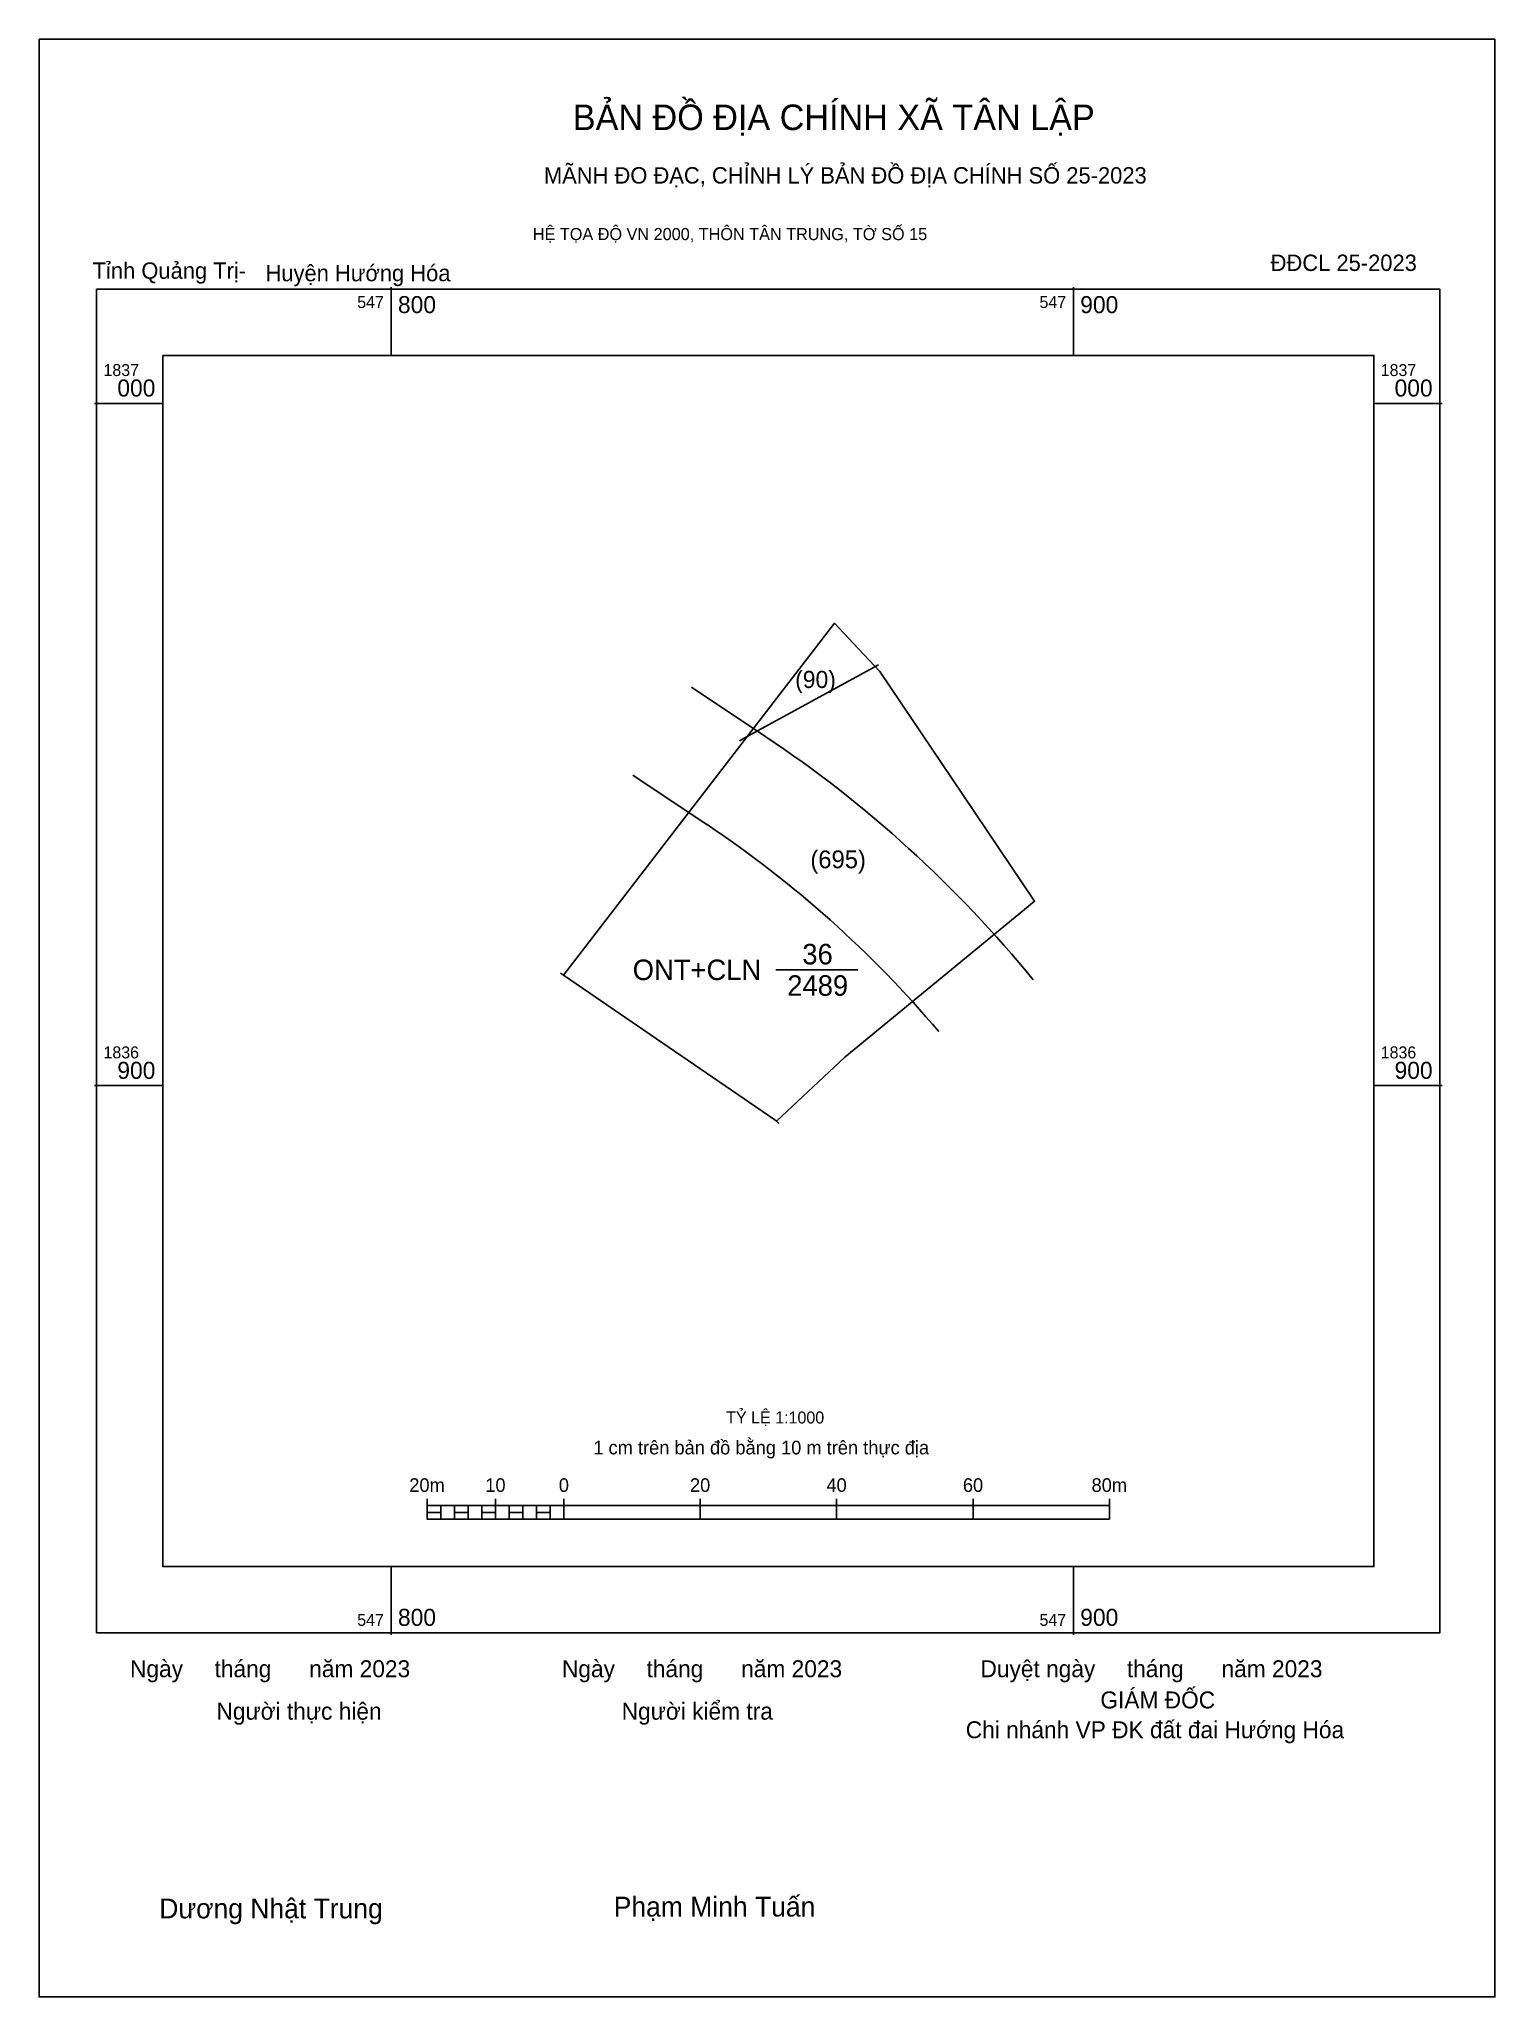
# Model space of a CAD drawing. Extents: x 547748 to 547962, y 1836766 to 1837053.
import ezdxf

# ---------------------------------------------------------------- set-up
doc = ezdxf.new("R2010")
doc.units = 0
for name, color, linetype in [('Default', 7, 'Continuous'), ('Level 10', 7, 'Continuous'), ('Level 13', 7, 'Continuous'), ('Level 15', 7, 'Continuous'), ('Level 23', 7, 'Continuous'), ('Level 27', 7, 'Continuous'), ('Level 29', 7, 'Continuous'), ('Level 50', 7, 'Continuous'), ('Level 59', 7, 'Continuous'), ('Level 6', 7, 'Continuous'), ('Level 62', 7, 'Continuous'), ('Level 63', 7, 'Continuous'), ('Level 9', 7, 'Continuous')]:
    doc.layers.add(name, color=color, linetype=linetype)

msp = doc.modelspace()

# ---------------------------------------------------------------- linework, layer by layer
at = {"layer": 'Default'}
for p, q in [((547844.01, 1836958.42), (547854.91, 1836951.14)), ((547846.3, 1836938.25), (547835.41, 1836945.53))]:
    msp.add_line(p, q, dxfattribs=at)
for radius, start in [(178.26, 39.1727), (162.76, 40.1946)]:
    msp.add_arc((547755.93, 1836802.89), radius, start, 56.2707, dxfattribs=at)
at = {"layer": 'Level 10'}
msp.add_lwpolyline([(547825.25, 1836916.21), (547864.99, 1836967.77), (547867.73, 1836964.85), (547871.61, 1836960.72), (547883.85, 1836942.57), (547894.32, 1836927.03), (547892.82, 1836925.8), (547866.51, 1836904.19), (547856.46, 1836894.8), (547856.26, 1836894.99)], close=True, dxfattribs=at)
at = {"layer": 'Level 15'}
msp.add_lwpolyline([(547748.41, 1837053.37), (547961.77, 1837053.37), (547961.77, 1836766.46), (547748.41, 1836766.46)], close=True, dxfattribs=at)
at = {"layer": 'Level 23'}
msp.add_lwpolyline([(547824.82, 1836916.48), (547825.25, 1836916.21), (547856.26, 1836894.99), (547856.46, 1836894.8), (547856.83, 1836894.45)], dxfattribs=at)
at = {"layer": 'Level 27'}
for p, q in [((547864.99, 1836967.77), (547864.98, 1836967.78)), ((547867.73, 1836964.85), (547867.74, 1836964.85)), ((547883.85, 1836942.57), (547883.86, 1836942.57)), ((547892.82, 1836925.8), (547892.83, 1836925.79)), ((547825.25, 1836916.21), (547825.24, 1836916.22)), ((547856.46, 1836894.8), (547856.46, 1836894.8))]:
    msp.add_line(p, q, dxfattribs=at)
at = {"layer": 'Level 29'}
msp.add_line((547856.4, 1836916.98), (547868.4, 1836916.98), dxfattribs=at)
at = {"layer": 'Level 59'}
msp.add_lwpolyline([(547851.07, 1836950.54), (547852.18, 1836951.15), (547870.79, 1836961.31), (547871.42, 1836961.66)], dxfattribs=at)
msp.add_lwpolyline([(547851.07, 1836950.54), (547852.18, 1836951.15), (547870.79, 1836961.31), (547871.42, 1836961.66)], dxfattribs=at)
at = {"layer": 'Level 62'}
msp.add_lwpolyline([(547766.53, 1837007.03), (547944.04, 1837007.03), (547944.04, 1836829.52), (547766.53, 1836829.52)], close=True, dxfattribs=at)
at = {"layer": 'Level 63'}
for p, q in [((547800, 1837017.03), (547800, 1837007.03)), ((547900, 1837017.03), (547900, 1837007.03)), ((547756.53, 1837000), (547766.53, 1837000)), ((547944.04, 1837000), (547954.04, 1837000)), ((547756.53, 1836900), (547766.53, 1836900)), ((547944.04, 1836900), (547954.04, 1836900)), ((547805.29, 1836839.46), (547805.29, 1836836.46)), ((547805.29, 1836838.46), (547905.29, 1836838.46)), ((547807.29, 1836838.46), (547807.29, 1836836.46)), ((547809.29, 1836838.46), (547809.29, 1836836.46)), ((547811.29, 1836838.46), (547811.29, 1836836.46)), ((547813.29, 1836838.46), (547813.29, 1836836.46)), ((547815.29, 1836839.46), (547815.29, 1836836.46)), ((547815.29, 1836838.46), (547815.29, 1836836.46)), ((547817.29, 1836838.46), (547817.29, 1836836.46)), ((547819.29, 1836838.46), (547819.29, 1836836.46)), ((547821.29, 1836838.46), (547821.29, 1836836.46)), ((547823.29, 1836838.46), (547823.29, 1836836.46)), ((547825.29, 1836839.46), (547825.29, 1836836.46)), ((547825.29, 1836838.46), (547825.29, 1836836.46)), ((547845.29, 1836839.46), (547845.29, 1836836.46)), ((547865.29, 1836839.46), (547865.29, 1836836.46)), ((547885.29, 1836839.46), (547885.29, 1836836.46)), ((547905.29, 1836839.46), (547905.29, 1836836.46)), ((547805.29, 1836836.46), (547905.29, 1836836.46)), ((547800, 1836829.52), (547800, 1836819.52)), ((547900, 1836829.52), (547900, 1836819.52))]:
    msp.add_line(p, q, dxfattribs=at)
for points in [[(547756.84, 1837016.72), (547953.73, 1837016.72), (547953.73, 1836819.83), (547756.84, 1836819.83)], [(547805.29, 1836837.46), (547807.29, 1836837.46), (547807.29, 1836836.46), (547805.29, 1836836.46)], [(547805.29, 1836837.46), (547807.29, 1836837.46), (547807.29, 1836836.46), (547805.29, 1836836.46)], [(547809.29, 1836837.46), (547811.29, 1836837.46), (547811.29, 1836836.46), (547809.29, 1836836.46)], [(547813.29, 1836837.46), (547815.29, 1836837.46), (547815.29, 1836836.46), (547813.29, 1836836.46)], [(547817.29, 1836837.46), (547819.29, 1836837.46), (547819.29, 1836836.46), (547817.29, 1836836.46)], [(547821.29, 1836837.46), (547823.29, 1836837.46), (547823.29, 1836836.46), (547821.29, 1836836.46)]]:
    msp.add_lwpolyline(points, close=True, dxfattribs=at)

# ---------------------------------------------------------------- texts
at = {"layer": 'Level 13'}
for s, p in [('ONT+CLN', (547835.41, 1836915.48)), ('36', (547860.27, 1836917.78)), ('2489', (547858.06, 1836913.18))]:
    msp.add_text(s, height=3, dxfattribs=at).set_placement(p)
at = {"layer": 'Level 50'}
for s, height, p in [('(90)', 2.51, (547859.22, 1836958.28)), ('(695)', 2.606, (547861.45, 1836931.86))]:
    msp.add_text(s, height=height, dxfattribs=at).set_placement(p)
at = {"layer": 'Level 6'}
msp.add_text('TỶ LỆ 1:1000', height=1.7579, dxfattribs=at).set_placement((547849.1, 1836850.49))
at = {"layer": 'Level 63'}
for s, height, p in [('BẢN ĐỒ ĐỊA CHÍNH XÃ TÂN LẬP', 3.7437, (547826.63, 1837040.05)), ('MÃNH ĐO ĐẠC, CHỈNH LÝ BẢN ĐỒ ĐỊA CHÍNH SỐ 25-2023', 2.4022, (547822.39, 1837032.21)), ('HỆ TỌA ĐỘ VN 2000, THÔN TÂN TRUNG, TỜ SỐ 15', 1.7782, (547820.77, 1837023.92)), ('547', 1.75, (547795.03, 1837013.97)), ('800', 2.5, (547801, 1837013.22)), ('547', 1.75, (547895.03, 1837013.97)), ('900', 2.5, (547901, 1837013.22)), ('1837', 1.75, (547757.84, 1837004)), ('1837', 1.75, (547945.04, 1837004)), ('000', 2.5, (547759.87, 1837001)), ('000', 2.5, (547947.07, 1837001)), ('D', 0.01, (547882.78, 1836941.7)), ('D', 0.01, (547882.78, 1836941.7)), ('D', 0.01, (547882.78, 1836941.7)), ('D', 0.01, (547882.78, 1836941.7)), ('D', 0.01, (547882.78, 1836941.7)), ('D', 0.01, (547882.78, 1836941.7)), ('1836', 1.75, (547757.84, 1836904)), ('1836', 1.75, (547945.04, 1836904)), ('900', 2.5, (547759.87, 1836901)), ('900', 2.5, (547947.07, 1836901)), ('1 cm trên bản đồ bằng 10 m trên thực địa', 2, (547829.64, 1836845.96)), ('20m', 2, (547802.66, 1836840.46)), ('10', 2, (547813.8, 1836840.46)), ('0', 2, (547824.58, 1836840.46)), ('20', 2, (547843.8, 1836840.46)), ('40', 2, (547863.8, 1836840.46)), ('60', 2, (547883.8, 1836840.46)), ('80m', 2, (547902.66, 1836840.46)), ('547', 1.75, (547795.03, 1836820.83)), ('800', 2.5, (547801, 1836820.83)), ('547', 1.75, (547895.03, 1836820.83)), ('900', 2.5, (547901, 1836820.83)), ('Ngày     tháng      năm 2023', 2.4883, (547761.73, 1836813.3)), ('Ngày     tháng      năm 2023', 2.4883, (547825.04, 1836813.3)), ('Duyệt ngày     tháng      năm 2023', 2.4883, (547886.38, 1836813.3)), ('Người thực hiện', 2.4883, (547774.4, 1836807.08)), ('Người kiểm tra', 2.4883, (547833.79, 1836807.08)), ('GIÁM ĐỐC', 2.488, (547903.95, 1836808.73)), ('Chi nhánh VP ĐK đất đai Hướng Hóa', 2.4883, (547884.22, 1836804.36)), ('Dương Nhật Trung', 2.9024, (547766.02, 1836777.96)), ('Phạm Minh Tuấn', 2.9024, (547832.62, 1836778.23))]:
    msp.add_text(s, height=height, dxfattribs=at).set_placement(p)
at = {"layer": 'Level 9'}
for s, p in [('ĐĐCL 25-2023', (547928.91, 1837019.4)), ('Tỉnh Quảng Trị-', (547756.25, 1837018.25)), ('Huyện Hướng Hóa', (547781.59, 1837017.89))]:
    msp.add_text(s, height=2.4022, dxfattribs=at).set_placement(p)

doc.saveas('drawing.dxf')
